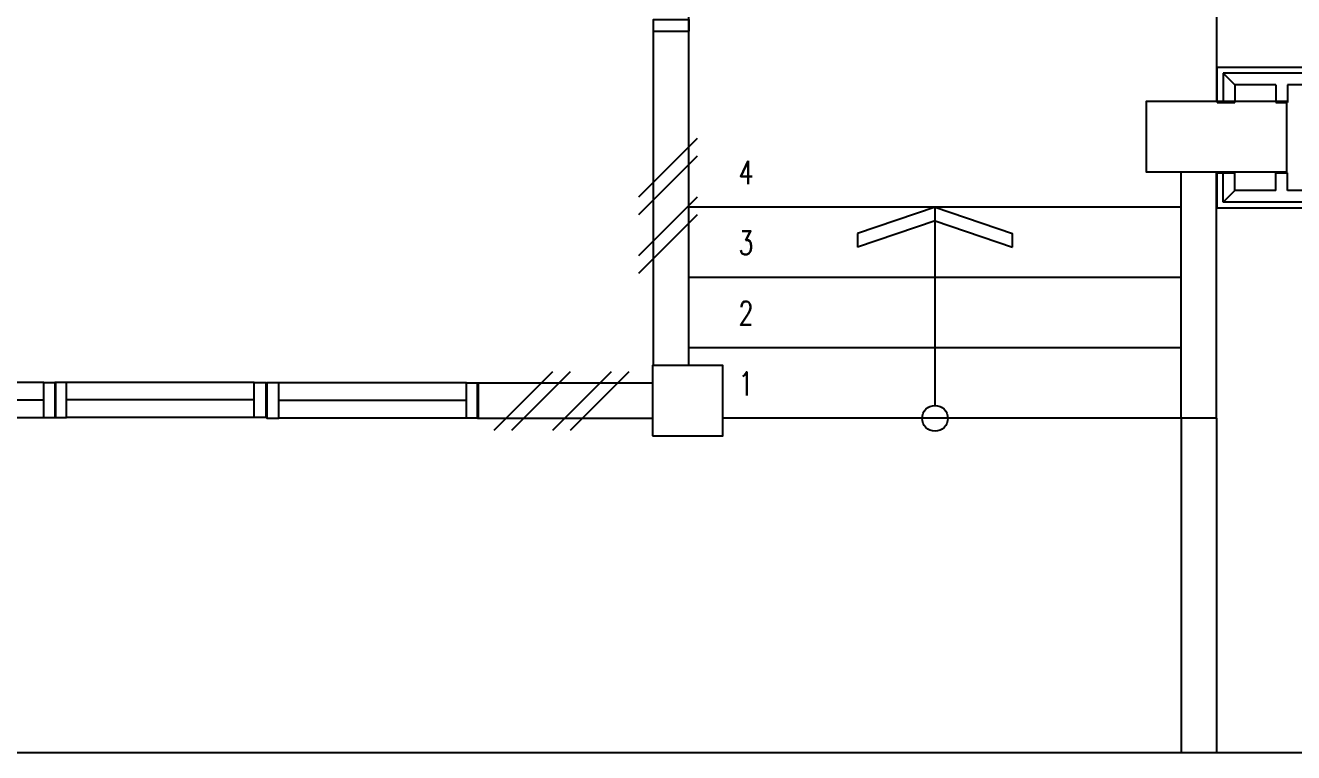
# Model space of a CAD drawing. Header units: millimetres. Extents: x 982 to 80582, y 687 to 58800.
# Drawn here: x 59039 to 64446, y 16358 to 19458 of the extents above; entities that cross this region are included whole.
import ezdxf

# ---------------------------------------------------------------- set-up
doc = ezdxf.new("R2010")
doc.units = ezdxf.units.MM
doc.linetypes.add('HIDDEN', pattern=[0.375, 0.25, -0.125])
for name, color, linetype in [('A-ARR', 4, 'Continuous'), ('A-COLUMN', 3, 'Continuous'), ('A-DRAIN', 9, 'Continuous'), ('A-DROP', 8, 'Continuous'), ('A-JALAN', 11, 'Continuous'), ('A-NOTE', 2, 'Continuous'), ('A-PANEL', 13, 'Continuous'), ('A-RWDP', 4, 'Continuous'), ('A-STAIR', 2, 'Continuous'), ('A-SYM', 8, 'Continuous'), ('A-WALL', 1, 'Continuous'), ('A-WIN', 9, 'Continuous'), ('A-WLH', 7, 'Continuous'), ('AHT_DOOR', 2, 'Continuous')]:
    doc.layers.add(name, color=color, linetype=linetype)
doc.styles.add('ROMANS', font='romans.shx', dxfattribs={"width": 0.75, "height": 200})

# ---------------------------------------------------------------- blocks, each defined once
blk = doc.blocks.new('A$C75E66BF6')
at = {"layer": 'A-NOTE', "color": 8, "linetype": 'Continuous', "ltscale": 500}
for p, q in [((75, 825), (25, 875)), ((150, 875), (150, 825)), ((450, 875), (450, 825)), ((525, 825), (575, 875)), ((75, 650.3), (75, 825)), ((75, 825), (150, 825)), ((525, 825), (450, 825)), ((525, 650.3), (525, 825)), ((75, 650.3), (150, 650.3)), ((150, 650.3), (150, 600.3)), ((525, 650.3), (450, 650.3)), ((450, 650.3), (450, 600.3)), ((75, 75), (75, 600.3)), ((75, 600.3), (150, 600.3)), ((525, 600.3), (450, 600.3)), ((525, 75), (525, 600.3)), ((75, 75), (25, 25)), ((75, 75), (175, 75)), ((425, 75), (525, 75)), ((525, 75), (575, 25))]:
    blk.add_line(p, q, dxfattribs=at)
at = {"layer": 'A-PANEL', "color": 8}
for p, q in [((0, 0), (0, 900)), ((0, 900), (150, 900)), ((25, 875), (150, 875)), ((25, 25), (25, 875)), ((150, 900), (150, 875)), ((450, 900), (600, 900)), ((450, 900), (450, 875)), ((575, 875), (450, 875)), ((575, 25), (575, 875)), ((600, 900), (600, 0)), ((425, 225), (175, 225)), ((175, 25), (175, 225)), ((425, 225), (425, 25)), ((400, 200), (200, 200)), ((200, 0), (200, 200)), ((400, 200), (400, 0)), ((200, 0), (0, 0)), ((175, 25), (25, 25)), ((600, 0), (400, 0)), ((575, 25), (425, 25))]:
    blk.add_line(p, q, dxfattribs=at)
at = {"layer": 'A-RWDP', "color": 8}
blk.add_circle((300, 125), 75, dxfattribs=at)
blk = doc.blocks.new('A$C49831240')
at = {"layer": 'A-WLH', "color": 8}
for p, q in [((250, 575), (0, 325)), ((250, 500), (0, 250)), ((250, 325), (0, 75)), ((250, 250), (0, 0))]:
    blk.add_line(p, q, dxfattribs=at)
blk = doc.blocks.new('A$C04C40081')
at = {"layer": 'A-WIN', "color": 8}
for p, q in [((850, 150), (50, 150)), ((850, 75), (50, 75)), ((850, 0), (50, 0))]:
    blk.add_line(p, q, dxfattribs=at)
at = {"layer": 'A-WIN', "color": 8, "linetype": 'Continuous'}
for points in [[(50, 150), (0, 150), (0, 0), (50, 0)], [(850, 150), (900, 150), (900, 0), (850, 0)]]:
    blk.add_lwpolyline(points, close=True, dxfattribs=at)

msp = doc.modelspace()

# ---------------------------------------------------------------- linework, layer by layer
at = {"layer": 'A-COLUMN', "color": 8}
for points in [[(64417.1, 18833.1), (64417.1, 19133.1), (63817.1, 19133.1), (63817.1, 18833.1)], [(61712.7, 17708.6), (62012.7, 17708.6), (62012.7, 18008.6), (61712.7, 18008.6)]]:
    msp.add_lwpolyline(points, close=True, dxfattribs=at)
at = {"layer": 'A-DRAIN', "color": 8, "linetype": 'Continuous', "ltscale": 1000}
msp.add_line((45367.1, 16358.1), (65017.1, 16358.1), dxfattribs=at)
at = {"layer": 'A-DROP', "color": 8}
for p, q in [((64117.1, 25133.1), (64117.1, 19133.1)), ((61867.1, 19433.1), (61867.1, 21933.1))]:
    msp.add_line(p, q, dxfattribs=at)
at = {"layer": 'A-JALAN', "color": 8}
for p, q in [((63967.1, 17783.1), (63967.1, 16358.1)), ((64117.1, 17783.1), (64117.1, 16358.1))]:
    msp.add_line(p, q, dxfattribs=at)
at = {"layer": 'A-NOTE', "color": 8, "linetype": 'Continuous', "ltscale": 500}
for p, q in [((62917.1, 18683.1), (62586.1, 18570.3)), ((62917.1, 17838.1), (62917.1, 18683.1)), ((62917.1, 18683.1), (63248, 18570.3)), ((62917.1, 18625.4), (62586.1, 18512.7)), ((62917.1, 18625.4), (63248, 18512.7)), ((62586.1, 18570.3), (62586.1, 18512.7)), ((63248, 18512.7), (63248, 18570.3))]:
    msp.add_line(p, q, dxfattribs=at)
msp.add_circle((62917.1, 17783.1), 55, dxfattribs=at)
at = {"layer": 'A-STAIR', "color": 8}
for p, q in [((63967.1, 17783.1), (63967.1, 18833.1)), ((64117.1, 17783.1), (64117.1, 18833.1)), ((63967.1, 18683.1), (61867.1, 18683.1)), ((63967.1, 18383.1), (61867.1, 18383.1)), ((63967.1, 18083.1), (61867.1, 18083.1)), ((63967.1, 17783.1), (62017.1, 17783.1)), ((64117.1, 17783.1), (63967.1, 17783.1))]:
    msp.add_line(p, q, dxfattribs=at)
at = {"layer": 'A-WALL', "color": 8}
for p, q in [((61717.1, 18008.1), (61717.1, 19433.1)), ((61867.1, 18008.1), (61867.1, 19433.1)), ((61717.1, 17933.1), (60967.1, 17933.1)), ((61717.1, 17933.1), (60967.1, 17933.1)), ((60967.1, 17783.1), (60967.1, 17933.1)), ((60967.1, 17783.1), (61717.1, 17783.1)), ((60967.1, 17783.1), (61717.1, 17783.1))]:
    msp.add_line(p, q, dxfattribs=at)
at = {"layer": 'A-WLH', "color": 8}
for p, q in [((61037.8, 17732.3), (61287.8, 17982.3)), ((61112.8, 17732.3), (61362.8, 17982.3)), ((61287.8, 17732.3), (61537.8, 17982.3)), ((61362.8, 17732.3), (61612.8, 17982.3))]:
    msp.add_line(p, q, dxfattribs=at)
at = {"layer": 'AHT_DOOR', "color": 8}
msp.add_line((61717.1, 19433.1), (61867.1, 19433.1), dxfattribs=at)
msp.add_lwpolyline([(61717.1, 19433.1), (61717.1, 19483.1), (61867.1, 19483.1), (61867.1, 19433.1)], dxfattribs=at)

# ---------------------------------------------------------------- block references
at = {"layer": 'A-ARR', "color": 8, "rotation": 90}
msp.add_blockref('A$C75E66BF6', (65020.4, 18679.4), dxfattribs=at)
at = {"layer": 'A-WIN', "color": 8}
for p in [(58267.5, 17785.2), (59164.6, 17786.2), (60069, 17784)]:
    msp.add_blockref('A$C04C40081', p, dxfattribs=at)
at = {"layer": 'A-WLH', "color": 8}
msp.add_blockref('A$C49831240', (61653.3, 18400.8), dxfattribs=at)

# ---------------------------------------------------------------- texts
at = {"layer": 'A-SYM', "color": 8, "linetype": 'HIDDEN', "ltscale": 500, "style": 'ROMANS', "width": 0.75}
for s, p in [('4', (62079, 18780.9)), ('3', (62079, 18480.9)), ('2', (62079, 18180.9)), ('1', (62079, 17880.9))]:
    msp.add_text(s, height=100, dxfattribs=at).set_placement(p)

doc.saveas('drawing.dxf')
